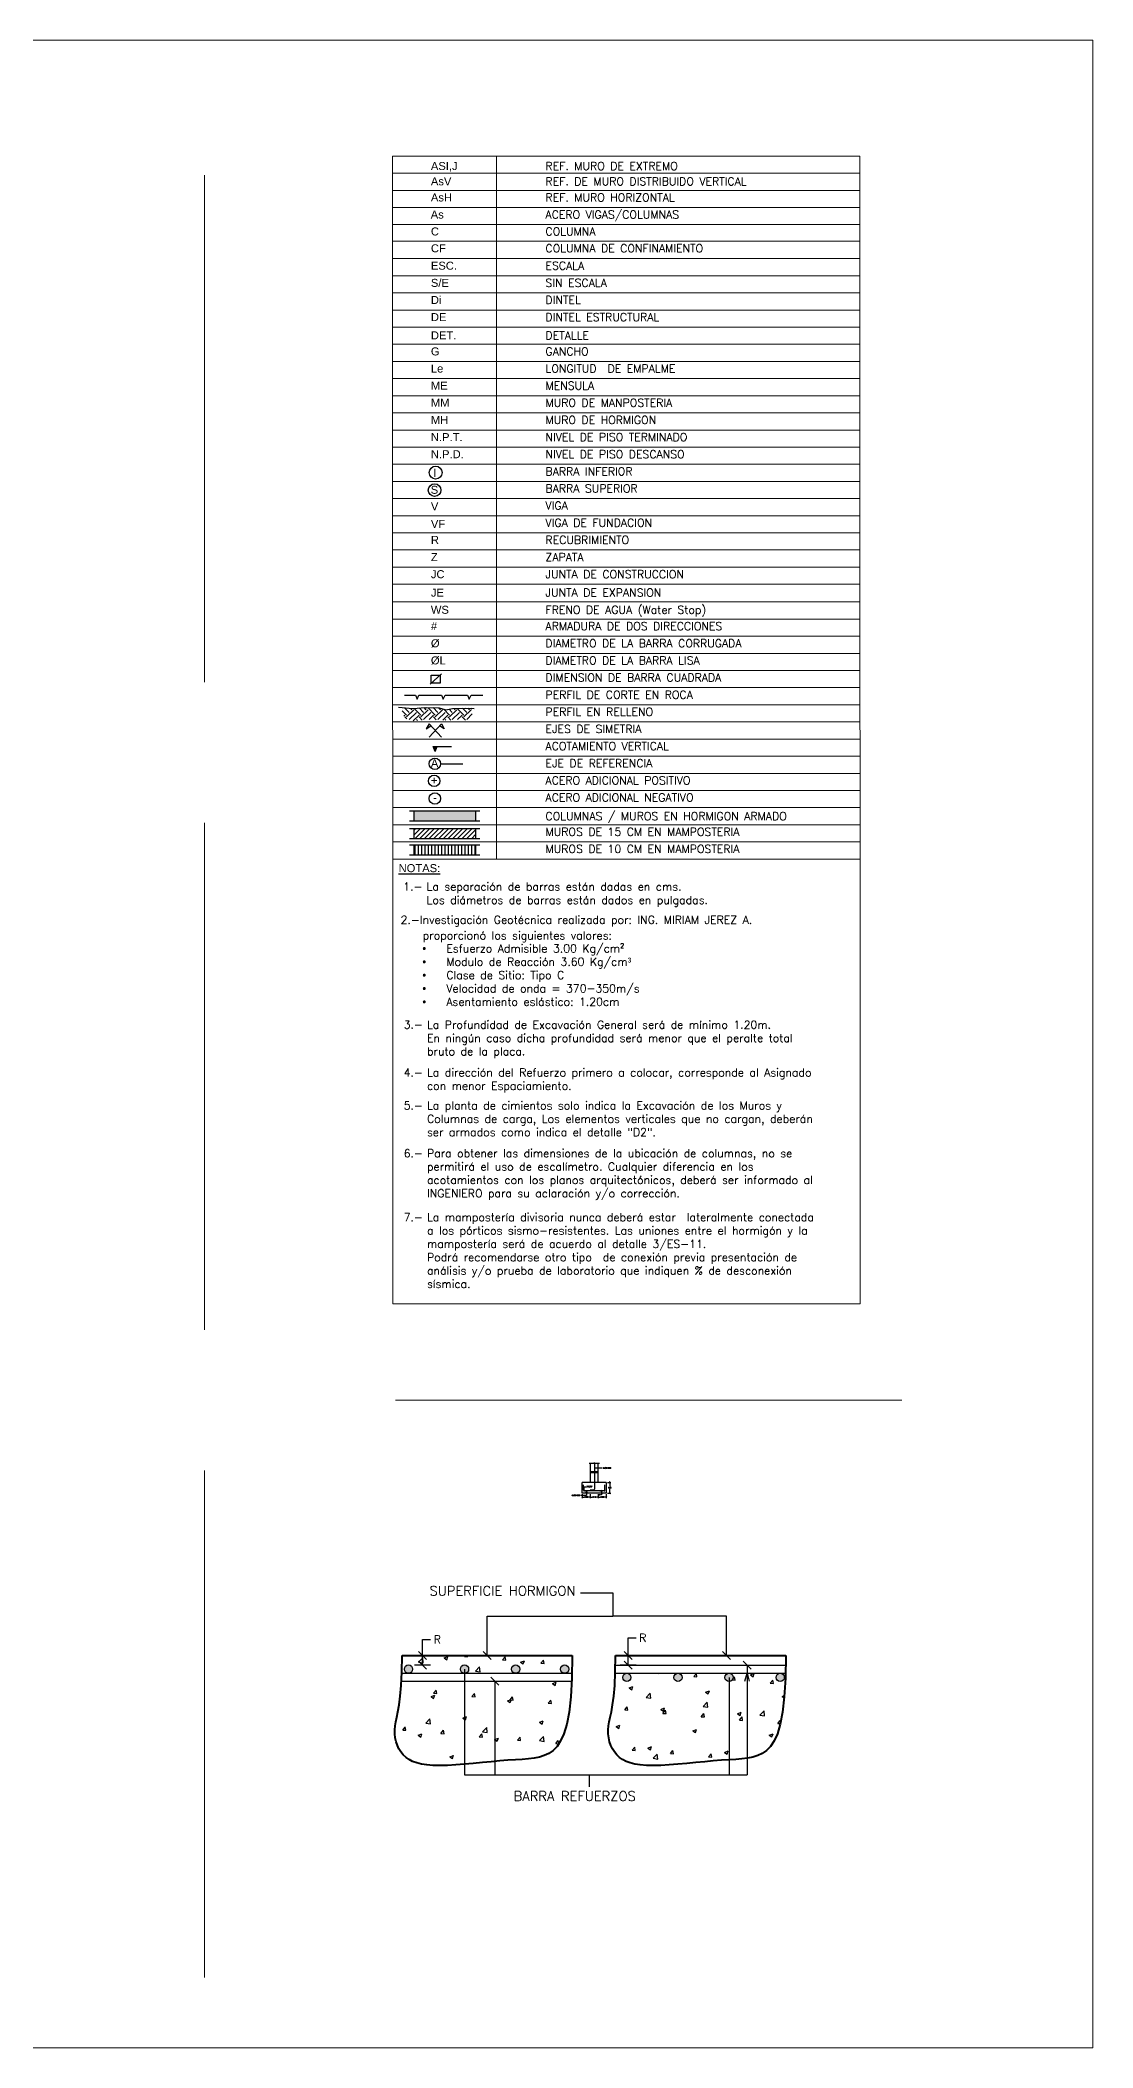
# Model space of a CAD drawing. Header units: millimetres. Extents: x -110 to 118, y 0 to 143.
# Drawn here: x -79.75 to -60, y 0 to 37.63 of the extents above; entities that cross this region are included whole.
import ezdxf

# ---------------------------------------------------------------- set-up
doc = ezdxf.new("R2010")
doc.units = ezdxf.units.MM
doc.header["$PDMODE"] = 3
doc.layers.get('0').update_dxf_attribs({"lineweight": 0})
for name, color, linetype in [('ACERO', 5, 'Continuous'), ('DETALLES', 7, 'Continuous'), ('DIMTEXTO', 4, 'Continuous'), ('HATCH', 8, 'Continuous'), ('SANITARIOS', 4, 'Continuous'), ('SECCION', 1, 'Continuous'), ('Texto', 4, 'Continuous'), ('textos', 7, 'Continuous')]:
    doc.layers.add(name, color=color, linetype=linetype)
doc.layers.add('DIM', color=7, linetype='Continuous', lineweight=15)
doc.styles.add('arial', font='arial.ttf')
doc.styles.add('ROMANC', font='romanc.shx')
doc.styles.add('SIMPLEX', font='SIMPLEX', dxfattribs={"height": 0.2})
doc.styles.add('SMPLEX', font='simplex.shx')
doc.dimstyles.new('DIM-10', dxfattribs={"dimscale": 0.1, "dimtxt": 0.2, "dimasz": 0.2, "dimexe": 0.2, "dimexo": 0.2, "dimgap": 0.1, "dimtad": 0, "dimtih": 1, "dimtoh": 1, "dimzin": 0, "dimdsep": 46, "dimtxsty": 'SMPLEX', "dimblk": 'OBLIQUE', "dimcen": 0.2, "dimclrd": 4, "dimclre": 4, "dimclrt": 4, "dimadec": 0, "dimazin": 0, "dimtfac": 1, "dimtmove": 0, "dimatfit": 3, "dimldrblk": 'OPEN30', "dimfxl": 1, "dimtolj": 1, "dimtzin": 0, "dimarcsym": 0})
doc.dimstyles.new('DIM-75', dxfattribs={"dimscale": 0.75, "dimtxt": 0.2, "dimasz": 0.2, "dimexe": 0.2, "dimexo": 0.2, "dimgap": 0.1, "dimtad": 0, "dimtih": 1, "dimtoh": 1, "dimzin": 0, "dimdsep": 46, "dimtxsty": 'SMPLEX', "dimblk1": 'OBLIQUE', "dimblk2": 'OBLIQUE', "dimsah": 1, "dimcen": 0.2, "dimclrd": 4, "dimclre": 4, "dimclrt": 4, "dimadec": 0, "dimazin": 0, "dimtfac": 1, "dimtmove": 0, "dimatfit": 3, "dimldrblk": 'OBLIQUE', "dimfxl": 0.2, "dimfxlon": 1, "dimtfill": 1, "dimtolj": 1, "dimtzin": 0, "dimarcsym": 0})

# ---------------------------------------------------------------- blocks, each defined once
blk = doc.blocks.new('_Oblique')
at = {"layer": 'SANITARIOS', "color": 0, "lineweight": -2}
blk.add_line((-0.5, -0.5), (0.5, 0.5), dxfattribs=at)
blk = doc.blocks.new('*D5')
at = {"layer": 'Defpoints', "color": 0, "transparency": 16777216}
for p in [(-68.719, 7.357), (-67.784, 7.357), (-67.784, 7.176)]:
    blk.add_point(p, dxfattribs=at)
at = {"layer": 'DIM', "color": 4, "lineweight": -2, "transparency": 16777216}
for p, q in [((-68.719, 7.357), (-68.719, 7.688)), ((-68.719, 7.688), (-68.569, 7.688)), ((-68.569, 7.357), (-68.869, 7.357)), ((-68.569, 7.176), (-68.869, 7.176)), ((-68.719, 7.176), (-68.719, 7.357))]:
    blk.add_line(p, q, dxfattribs=at)
at = {"layer": 'DIM', "color": 4, "lineweight": -2, "transparency": 16777216, "xscale": 0.15, "yscale": 0.15, "zscale": 0.15}
for p, rotation in [((-68.719, 7.357), 90), ((-68.719, 7.176), 270)]:
    blk.add_blockref('_Oblique', p, dxfattribs=dict(at, rotation=rotation))
at = {"layer": 'DIM', "color": 4, "transparency": 16777216, "insert": (-68.444, 7.688), "char_height": 0.15, "attachment_point": 5, "style": 'SMPLEX', "bg_fill": 3, "box_fill_scale": 1.1, "bg_fill_color": 256, "bg_fill_true_color": 13158600, "bg_fill_transparency": 0}
blk.add_mtext('\\A1;R', dxfattribs=at)
blk = doc.blocks.new('*D6')
at = {"layer": 'Defpoints', "color": 0, "transparency": 16777216}
for p in [(-72.574, 7.357), (-71.788, 7.357), (-71.788, 7.176)]:
    blk.add_point(p, dxfattribs=at)
at = {"layer": 'DIM', "color": 4, "lineweight": -2, "transparency": 16777216}
for p, q in [((-72.574, 7.357), (-72.574, 7.657)), ((-72.574, 7.657), (-72.424, 7.657)), ((-72.424, 7.357), (-72.724, 7.357)), ((-72.424, 7.176), (-72.724, 7.176)), ((-72.574, 7.176), (-72.574, 7.357))]:
    blk.add_line(p, q, dxfattribs=at)
at = {"layer": 'DIM', "color": 4, "lineweight": -2, "transparency": 16777216, "xscale": 0.15, "yscale": 0.15, "zscale": 0.15}
for p, rotation in [((-72.574, 7.357), 90), ((-72.574, 7.176), 270)]:
    blk.add_blockref('_Oblique', p, dxfattribs=dict(at, rotation=rotation))
at = {"layer": 'DIM', "color": 4, "transparency": 16777216, "insert": (-72.299, 7.657), "char_height": 0.15, "attachment_point": 5, "style": 'SMPLEX', "bg_fill": 3, "box_fill_scale": 1.1, "bg_fill_color": 256, "bg_fill_true_color": 13158600, "bg_fill_transparency": 0}
blk.add_mtext('\\A1;R', dxfattribs=at)
blk = doc.blocks.new('_Open30')
at = {"layer": 'DIMTEXTO', "color": 0, "lineweight": -2}
for p, q in [((-1, 0.27), (0, 0)), ((0, 0), (-1, -0.27)), ((0, 0), (-1, 0))]:
    blk.add_line(p, q, dxfattribs=at)
blk = doc.blocks.new('*D19')
at = {"layer": 'Defpoints', "color": 0, "transparency": 16777216}
for p in [(-69.128, 10.6), (-69.128, 10.4), (-69.062, 10.4)]:
    blk.add_point(p, dxfattribs=at)
at = {"layer": 'DIM', "color": 4, "lineweight": -2, "transparency": 16777216}
for p, q in [((-69.108, 10.6), (-69.042, 10.6)), ((-69.062, 10.6), (-69.062, 10.52)), ((-69.108, 10.4), (-69.042, 10.4)), ((-69.062, 10.4), (-69.062, 10.48))]:
    blk.add_line(p, q, dxfattribs=at)
at = {"layer": 'DIM', "color": 4, "lineweight": -2, "transparency": 16777216, "xscale": 0.02, "yscale": 0.02, "zscale": 0.02}
for p, rotation in [((-69.062, 10.6), 90), ((-69.062, 10.4), 270)]:
    blk.add_blockref('_Oblique', p, dxfattribs=dict(at, rotation=rotation))
at = {"layer": 'DIM', "color": 4, "transparency": 16777216, "insert": (-69.062, 10.5), "char_height": 0.02, "attachment_point": 5, "style": 'SMPLEX'}
blk.add_mtext('\\A1;0.25', dxfattribs=at)
blk = doc.blocks.new('*D20')
at = {"layer": 'Defpoints', "color": 0, "transparency": 16777216}
for p in [(-69.268, 10.438), (-69.246, 10.4), (-69.219, 10.4)]:
    blk.add_point(p, dxfattribs=at)
at = {"layer": 'DIM', "color": 4, "lineweight": -2, "transparency": 16777216}
for p, q in [((-69.248, 10.438), (-69.199, 10.438)), ((-69.219, 10.365), (-69.239, 10.365)), ((-69.226, 10.4), (-69.199, 10.4)), ((-69.219, 10.438), (-69.219, 10.4)), ((-69.219, 10.4), (-69.219, 10.365))]:
    blk.add_line(p, q, dxfattribs=at)
at = {"layer": 'DIM', "color": 4, "lineweight": -2, "transparency": 16777216, "xscale": 0.02, "yscale": 0.02, "zscale": 0.02}
for p, rotation in [((-69.219, 10.438), 90), ((-69.219, 10.4), 270)]:
    blk.add_blockref('_Oblique', p, dxfattribs=dict(at, rotation=rotation))
at = {"layer": 'DIM', "color": 4, "transparency": 16777216, "insert": (-69.256, 10.365), "char_height": 0.02, "attachment_point": 5, "style": 'SMPLEX'}
blk.add_mtext('\\A1;R', dxfattribs=at)
blk = doc.blocks.new('*D21')
at = {"layer": 'Defpoints', "color": 0, "transparency": 16777216}
for p in [(-69.279, 10.4), (-69.128, 10.4), (-69.128, 10.324)]:
    blk.add_point(p, dxfattribs=at)
at = {"layer": 'DIM', "color": 4, "lineweight": -2, "transparency": 16777216}
for p, q in [((-69.279, 10.38), (-69.279, 10.304)), ((-69.279, 10.324), (-69.244, 10.324)), ((-69.128, 10.324), (-69.163, 10.324)), ((-69.128, 10.38), (-69.128, 10.304))]:
    blk.add_line(p, q, dxfattribs=at)
at = {"layer": 'DIM', "color": 4, "lineweight": -2, "transparency": 16777216, "xscale": 0.02, "yscale": 0.02, "zscale": 0.02, "rotation": 180}
blk.add_blockref('_Oblique', (-69.279, 10.324), dxfattribs=at)
at = {"layer": 'DIM', "color": 4, "lineweight": -2, "transparency": 16777216, "xscale": 0.02, "yscale": 0.02, "zscale": 0.02}
blk.add_blockref('_Oblique', (-69.128, 10.324), dxfattribs=at)
at = {"layer": 'DIM', "color": 4, "transparency": 16777216, "insert": (-69.203, 10.324), "char_height": 0.02, "attachment_point": 5, "style": 'SMPLEX'}
blk.add_mtext('\\A1;0.20', dxfattribs=at)
blk = doc.blocks.new('*D22')
at = {"layer": 'Defpoints', "color": 0, "transparency": 16777216}
for p in [(-69.579, 10.4), (-69.429, 10.4), (-69.429, 10.324)]:
    blk.add_point(p, dxfattribs=at)
at = {"layer": 'DIM', "color": 4, "lineweight": -2, "transparency": 16777216}
for p, q in [((-69.579, 10.38), (-69.579, 10.304)), ((-69.579, 10.324), (-69.544, 10.324)), ((-69.429, 10.324), (-69.463, 10.324)), ((-69.429, 10.38), (-69.429, 10.304))]:
    blk.add_line(p, q, dxfattribs=at)
at = {"layer": 'DIM', "color": 4, "lineweight": -2, "transparency": 16777216, "xscale": 0.02, "yscale": 0.02, "zscale": 0.02, "rotation": 180}
blk.add_blockref('_Oblique', (-69.579, 10.324), dxfattribs=at)
at = {"layer": 'DIM', "color": 4, "lineweight": -2, "transparency": 16777216, "xscale": 0.02, "yscale": 0.02, "zscale": 0.02}
blk.add_blockref('_Oblique', (-69.429, 10.324), dxfattribs=at)
at = {"layer": 'DIM', "color": 4, "transparency": 16777216, "insert": (-69.504, 10.324), "char_height": 0.02, "attachment_point": 5, "style": 'SMPLEX'}
blk.add_mtext('\\A1;0.20', dxfattribs=at)
blk = doc.blocks.new('*D23')
at = {"layer": 'Defpoints', "color": 0, "transparency": 16777216}
for p in [(-69.429, 10.4), (-69.279, 10.4), (-69.279, 10.324)]:
    blk.add_point(p, dxfattribs=at)
at = {"layer": 'DIM', "color": 4, "lineweight": -2, "transparency": 16777216}
for p, q in [((-69.429, 10.38), (-69.429, 10.304)), ((-69.429, 10.324), (-69.392, 10.324)), ((-69.279, 10.324), (-69.315, 10.324)), ((-69.279, 10.38), (-69.279, 10.304))]:
    blk.add_line(p, q, dxfattribs=at)
at = {"layer": 'DIM', "color": 4, "lineweight": -2, "transparency": 16777216, "xscale": 0.02, "yscale": 0.02, "zscale": 0.02, "rotation": 180}
blk.add_blockref('_Oblique', (-69.429, 10.324), dxfattribs=at)
at = {"layer": 'DIM', "color": 4, "lineweight": -2, "transparency": 16777216, "xscale": 0.02, "yscale": 0.02, "zscale": 0.02}
blk.add_blockref('_Oblique', (-69.279, 10.324), dxfattribs=at)
at = {"layer": 'DIM', "color": 4, "transparency": 16777216, "insert": (-69.354, 10.324), "char_height": 0.02, "attachment_point": 5, "style": 'SMPLEX'}
blk.add_mtext('\\A1;0.15', dxfattribs=at)

msp = doc.modelspace()

# ---------------------------------------------------------------- hatches: boundary and pattern name
at = {"layer": 'ACERO'}
h = msp.add_hatch(color=256, dxfattribs=at)
h.paths.add_polyline_path([(-71.711, 7.099, 1), (-71.866, 7.099, 0.403629), (-71.791, 7.021), (-71.785, 7.021, 0.403629)])
h.paths.add_polyline_path([(-70.751, 7.099, 1), (-70.907, 7.099, 0.403629), (-70.832, 7.021), (-70.826, 7.021, 0.403629)])
h = msp.add_hatch(color=256, dxfattribs=at)
h.paths.add_polyline_path([(-67.781, 7.021), (-67.787, 7.021, 0.403629), (-67.862, 6.944, 1), (-67.706, 6.944, 0.403629)])
h.paths.add_polyline_path([(-66.747, 6.944, 0.403629), (-66.822, 7.021), (-66.828, 7.021, 0.403629), (-66.902, 6.944, 1)])
at = {"layer": 'textos'}
h = msp.add_hatch(dxfattribs=at)
h.set_pattern_fill('EARTH', color=1, scale=0.03, angle=45, style=0)
h.set_pattern_definition([(45, (-17.00771, -93.15357), (0, 0.26940768), [0.1905, -0.1905]), (45, (-17.05823, -93.10306), (0, 0.26940768), [0.1905, -0.1905]), (45, (-17.10874, -93.05254), (0, 0.26940768), [0.1905, -0.1905]), (135, (-17.10874, -93.01887), (-0.26940768, 0), [0.1905, -0.1905]), (135, (-17.05823, -92.96836), (-0.26940768, 0), [0.1905, -0.1905]), (135, (-17.00771, -92.91784), (-0.26940768, 0), [0.1905, -0.1905])])
h.paths.add_polyline_path([(-71.642, 25.071), (-71.643, 25.109), (-71.761, 25.114), (-72.012, 25.104), (-72.138, 25.08), (-72.263, 25.12), (-72.521, 25.126), (-72.759, 25.104), (-72.978, 25.127), (-72.912, 24.924), (-72.75, 24.872), (-72.514, 24.896), (-72.364, 24.902), (-72.269, 24.887), (-72.083, 24.887), (-71.881, 24.899), (-71.712, 24.881), (-71.642, 24.921)])
for points in [[(-72.338, 24.297), (-72.3, 24.391), (-72.378, 24.391)], [(-71.581, 22.998), (-71.581, 23.186), (-72.74, 23.186), (-72.74, 22.998)]]:
    msp.add_hatch(color=1, dxfattribs=at).paths.add_polyline_path(points)
h = msp.add_hatch(dxfattribs=at)
h.set_pattern_fill('ANSI31', color=1, scale=0.5, style=0)
h.set_pattern_definition([(45, (-1262.08897, -548.07636), (-0.0441941738, 0.0441941738), [])])
h.paths.add_polyline_path([(-71.581, 22.668), (-71.581, 22.856), (-72.74, 22.856), (-72.74, 22.668)])
h = msp.add_hatch(dxfattribs=at)
h.set_pattern_fill('ANSI31', color=1, scale=0.5, angle=45, style=0)
h.set_pattern_definition([(90, (-1262.08897, -548.07636), (-0.0625, 0), [])])
h.paths.add_polyline_path([(-71.581, 22.361), (-71.581, 22.549), (-72.74, 22.549), (-72.74, 22.361)])

# ---------------------------------------------------------------- linework, layer by layer
at = {"color": 1, "lineweight": 20}
for p, q in [((-71.189, 35.46), (-71.189, 22.284)), ((-73.138, 35.139), (-64.374, 35.139)), ((-73.138, 34.818), (-64.374, 34.818)), ((-73.138, 34.496), (-64.374, 34.496)), ((-73.138, 34.18), (-64.374, 34.18)), ((-73.138, 33.864), (-64.374, 33.864)), ((-73.138, 33.538), (-64.374, 33.538)), ((-73.138, 33.217), (-64.374, 33.217)), ((-73.138, 32.895), (-64.374, 32.895)), ((-73.138, 32.574), (-64.374, 32.574)), ((-73.138, 32.253), (-64.374, 32.253)), ((-73.138, 31.932), (-64.374, 31.932)), ((-73.138, 31.61), (-64.374, 31.61)), ((-73.138, 31.289), (-64.374, 31.289)), ((-73.138, 30.968), (-64.374, 30.968)), ((-73.138, 30.647), (-64.374, 30.647)), ((-73.138, 30.325), (-64.374, 30.325)), ((-73.138, 30.004), (-64.374, 30.004)), ((-73.138, 29.683), (-64.374, 29.683)), ((-73.138, 29.362), (-64.374, 29.362)), ((-73.138, 29.04), (-64.374, 29.04)), ((-73.138, 28.719), (-64.374, 28.719)), ((-73.138, 28.398), (-64.374, 28.398)), ((-73.138, 28.077), (-64.374, 28.077)), ((-73.138, 27.755), (-64.374, 27.755)), ((-73.138, 27.434), (-64.374, 27.434)), ((-73.138, 27.103), (-64.374, 27.103)), ((-73.138, 26.782), (-64.374, 26.782)), ((-73.138, 26.46), (-64.374, 26.46)), ((-73.138, 26.139), (-64.374, 26.139)), ((-73.138, 25.818), (-64.374, 25.818)), ((-73.138, 25.497), (-64.374, 25.497)), ((-73.138, 25.175), (-64.374, 25.175)), ((-73.138, 24.854), (-64.374, 24.854)), ((-73.138, 24.533), (-64.374, 24.533)), ((-73.138, 24.212), (-64.374, 24.212)), ((-73.138, 23.89), (-64.374, 23.89)), ((-73.138, 23.569), (-64.374, 23.569)), ((-73.138, 23.248), (-64.374, 23.248)), ((-73.138, 22.927), (-64.374, 22.927)), ((-73.138, 22.605), (-64.374, 22.605)), ((-64.374, 22.284), (-73.138, 22.284))]:
    msp.add_line(p, q, dxfattribs=at)
for p, q in [((-76.667, 25.597), (-76.667, 35.102)), ((-76.667, 22.962), (-76.667, 13.458)), ((-73.083, 12.14), (-63.583, 12.14)), ((-76.667, 1.318), (-76.667, 10.822))]:
    msp.add_line(p, q)
msp.add_lwpolyline([(-73.138, 35.46), (-64.374, 35.46), (-64.366, 13.948), (-73.13, 13.948)], close=True)
at = {"layer": 'ACERO'}
for p, q in [((-69.351, 10.95), (-69.351, 10.471)), ((-69.554, 10.453), (-69.554, 10.551)), ((-69.153, 10.453), (-69.153, 10.551)), ((-69.168, 10.438), (-69.539, 10.438)), ((-69.371, 10.451), (-69.431, 10.451)), ((-72.971, 6.871), (-69.777, 6.871))]:
    msp.add_line(p, q, dxfattribs=at)
for points, const_width in [([(-69.537, 10.446, -1), (-69.545, 10.446, -1)], 0.0078), ([(-69.359, 10.445, 1), (-69.351, 10.445, 1)], 0.0078), ([(-69.359, 10.443, 1), (-69.355, 10.443, 1)], 0.004), ([(-69.17, 10.446, 1), (-69.162, 10.446, 1)], 0.0078), ([(-69.17, 10.443, 1), (-69.166, 10.443, 1)], 0.004)]:
    msp.add_lwpolyline(points, format="xyb", close=True, dxfattribs=dict(at, const_width=const_width))
for centre in [(-71.788, 7.099), (-70.829, 7.099), (-69.909, 7.099), (-68.743, 6.944), (-67.784, 6.944), (-66.825, 6.944), (-65.866, 6.944)]:
    msp.add_circle(centre, 0.0776, dxfattribs=at)
for centre, radius, start, end in [((-69.539, 10.453), 0.015, 180, 270), ((-69.371, 10.471), 0.02, 270, 0), ((-69.168, 10.453), 0.015, 270, 0)]:
    msp.add_arc(centre, radius, start, end, dxfattribs=at)
at = {"layer": 'DETALLES'}
for p, q in [((-69.541, 10.446), (-69.541, 10.519)), ((-69.541, 10.519), (-69.513, 10.519)), ((-69.612, 8.529), (-69.003, 8.529)), ((-69.003, 8.529), (-69.003, 8.093)), ((-66.825, 6.944), (-66.825, 5.115)), ((-71.788, 5.115), (-66.488, 5.115)), ((-69.451, 5.115), (-69.451, 4.895))]:
    msp.add_line(p, q, dxfattribs=at)
at = {"layer": 'HATCH'}
for p, q in [((-72.561, 7.215), (-72.572, 7.31)), ((-72.173, 7.309), (-72.103, 7.336)), ((-72.173, 7.309), (-72.123, 7.276)), ((-72.123, 7.276), (-72.103, 7.337)), ((-71.79, 7.336), (-71.772, 7.357)), ((-71.79, 7.336), (-71.73, 7.331)), ((-71.73, 7.331), (-71.735, 7.357)), ((-71.073, 7.273), (-71.024, 7.33)), ((-71.073, 7.273), (-71.013, 7.268)), ((-71.013, 7.268), (-71.024, 7.331)), ((-70.736, 7.229), (-70.666, 7.256)), ((-70.736, 7.229), (-70.686, 7.196)), ((-70.686, 7.196), (-70.666, 7.257)), ((-70.355, 7.21), (-70.307, 7.268)), ((-70.355, 7.21), (-70.296, 7.205)), ((-70.296, 7.205), (-70.307, 7.268)), ((-71.583, 7.063), (-71.505, 7.144)), ((-71.583, 7.063), (-71.494, 7.049)), ((-71.494, 7.049), (-71.505, 7.144)), ((-70.139, 6.827), (-70.069, 6.854)), ((-70.139, 6.827), (-70.089, 6.793)), ((-70.089, 6.793), (-70.069, 6.854)), ((-68.193, 7.021), (-68.144, 7.017)), ((-68.144, 7.017), (-68.145, 7.021)), ((-67.486, 6.959), (-67.438, 7.017)), ((-67.486, 6.959), (-67.427, 6.954)), ((-67.427, 6.954), (-67.438, 7.017)), ((-66.764, 6.896), (-66.709, 6.891)), ((-66.752, 6.917), (-66.721, 6.954)), ((-66.709, 6.892), (-66.721, 6.954)), ((-66.425, 6.989), (-66.355, 7.016)), ((-66.425, 6.989), (-66.375, 6.956)), ((-66.375, 6.956), (-66.355, 7.016)), ((-66.052, 6.834), (-66.004, 6.891)), ((-66.052, 6.834), (-65.992, 6.829)), ((-65.992, 6.829), (-66.004, 6.891)), ((-72.416, 6.584), (-72.346, 6.611)), ((-72.416, 6.584), (-72.367, 6.551)), ((-72.368, 6.646), (-72.32, 6.704)), ((-72.368, 6.646), (-72.309, 6.641)), ((-72.367, 6.551), (-72.346, 6.611)), ((-72.309, 6.641), (-72.32, 6.704)), ((-71.651, 6.584), (-71.603, 6.641)), ((-71.651, 6.584), (-71.591, 6.578)), ((-71.591, 6.579), (-71.603, 6.641)), ((-70.979, 6.504), (-70.909, 6.531)), ((-70.979, 6.504), (-70.93, 6.471)), ((-70.934, 6.521), (-70.886, 6.578)), ((-70.934, 6.521), (-70.874, 6.516)), ((-70.93, 6.471), (-70.909, 6.531)), ((-70.874, 6.516), (-70.886, 6.579)), ((-70.217, 6.458), (-70.168, 6.516)), ((-70.217, 6.458), (-70.157, 6.453)), ((-70.157, 6.453), (-70.168, 6.516)), ((-68.702, 6.747), (-68.632, 6.774)), ((-68.702, 6.747), (-68.652, 6.713)), ((-68.652, 6.713), (-68.632, 6.774)), ((-68.381, 6.566), (-68.303, 6.647)), ((-68.381, 6.566), (-68.292, 6.552)), ((-68.292, 6.553), (-68.303, 6.648)), ((-67.314, 6.401), (-67.236, 6.482)), ((-67.314, 6.401), (-67.225, 6.387)), ((-67.265, 6.667), (-67.195, 6.693)), ((-67.265, 6.667), (-67.215, 6.633)), ((-67.225, 6.387), (-67.236, 6.482)), ((-67.215, 6.633), (-67.195, 6.694)), ((-65.828, 6.587), (-65.789, 6.602)), ((-65.828, 6.587), (-65.792, 6.562)), ((-72.517, 6.089), (-72.439, 6.17)), ((-72.517, 6.089), (-72.428, 6.075)), ((-72.428, 6.075), (-72.439, 6.17)), ((-71.82, 6.182), (-71.749, 6.209)), ((-71.82, 6.182), (-71.77, 6.148)), ((-71.77, 6.148), (-71.749, 6.209)), ((-70.382, 6.102), (-70.312, 6.129)), ((-70.382, 6.102), (-70.333, 6.068)), ((-70.333, 6.068), (-70.312, 6.129)), ((-68.945, 6.022), (-68.875, 6.048)), ((-68.945, 6.022), (-68.896, 5.988)), ((-68.896, 5.988), (-68.875, 6.049)), ((-68.782, 6.333), (-68.734, 6.39)), ((-68.782, 6.333), (-68.722, 6.327)), ((-68.722, 6.328), (-68.734, 6.39)), ((-68.105, 6.344), (-68.035, 6.371)), ((-68.105, 6.344), (-68.055, 6.311)), ((-68.065, 6.27), (-68.017, 6.327)), ((-68.065, 6.27), (-68.005, 6.265)), ((-68.055, 6.311), (-68.035, 6.371)), ((-68.005, 6.265), (-68.017, 6.328)), ((-67.348, 6.207), (-67.299, 6.265)), ((-67.348, 6.207), (-67.288, 6.202)), ((-67.288, 6.202), (-67.299, 6.265)), ((-66.668, 6.264), (-66.598, 6.291)), ((-66.668, 6.264), (-66.618, 6.23)), ((-66.63, 6.144), (-66.582, 6.202)), ((-66.63, 6.144), (-66.571, 6.139)), ((-66.618, 6.231), (-66.598, 6.291)), ((-66.571, 6.139), (-66.582, 6.202)), ((-66.247, 6.235), (-66.169, 6.316)), ((-66.247, 6.235), (-66.158, 6.221)), ((-66.158, 6.222), (-66.169, 6.317)), ((-65.913, 6.082), (-65.865, 6.139)), ((-65.913, 6.082), (-65.864, 6.077)), ((-65.859, 6.105), (-65.865, 6.139)), ((-72.947, 5.957), (-72.899, 6.014)), ((-72.947, 5.957), (-72.887, 5.952)), ((-72.887, 5.952), (-72.899, 6.015)), ((-72.66, 5.859), (-72.59, 5.886)), ((-72.66, 5.859), (-72.61, 5.826)), ((-72.61, 5.826), (-72.59, 5.886)), ((-72.23, 5.894), (-72.181, 5.952)), ((-72.23, 5.894), (-72.17, 5.889)), ((-72.17, 5.889), (-72.181, 5.952)), ((-71.512, 5.831), (-71.464, 5.889)), ((-71.512, 5.831), (-71.453, 5.826)), ((-71.453, 5.826), (-71.464, 5.889)), ((-71.45, 5.923), (-71.372, 6.004)), ((-71.45, 5.923), (-71.361, 5.909)), ((-71.361, 5.91), (-71.372, 6.005)), ((-71.223, 5.779), (-71.153, 5.806)), ((-71.223, 5.779), (-71.173, 5.746)), ((-71.173, 5.746), (-71.153, 5.806)), ((-70.795, 5.769), (-70.747, 5.826)), ((-70.795, 5.769), (-70.735, 5.763)), ((-70.735, 5.764), (-70.747, 5.826)), ((-70.383, 5.758), (-70.305, 5.839)), ((-70.383, 5.758), (-70.294, 5.744)), ((-70.294, 5.744), (-70.305, 5.839)), ((-70.078, 5.706), (-70.03, 5.763)), ((-70.078, 5.706), (-70.02, 5.701)), ((-70.018, 5.703), (-70.03, 5.764)), ((-68.348, 5.619), (-68.278, 5.646)), ((-68.299, 5.586), (-68.278, 5.646)), ((-67.508, 5.941), (-67.438, 5.968)), ((-67.508, 5.941), (-67.458, 5.908)), ((-67.458, 5.908), (-67.438, 5.969)), ((-66.071, 5.861), (-66.001, 5.888)), ((-66.071, 5.861), (-66.021, 5.828)), ((-66.021, 5.828), (-66.001, 5.888)), ((-72.063, 5.457), (-71.993, 5.483)), ((-72.063, 5.457), (-72.013, 5.423)), ((-72.013, 5.423), (-71.993, 5.484)), ((-68.643, 5.58), (-68.595, 5.638)), ((-68.643, 5.58), (-68.584, 5.575)), ((-68.584, 5.575), (-68.595, 5.638)), ((-68.348, 5.619), (-68.299, 5.585)), ((-68.248, 5.427), (-68.171, 5.508)), ((-68.248, 5.427), (-68.159, 5.413)), ((-68.159, 5.413), (-68.171, 5.508)), ((-67.926, 5.518), (-67.878, 5.575)), ((-67.926, 5.518), (-67.866, 5.512)), ((-67.866, 5.513), (-67.878, 5.575)), ((-67.209, 5.455), (-67.161, 5.512)), ((-67.209, 5.455), (-67.149, 5.45)), ((-67.149, 5.45), (-67.161, 5.513)), ((-66.911, 5.539), (-66.841, 5.566)), ((-66.911, 5.539), (-66.861, 5.505)), ((-66.861, 5.506), (-66.841, 5.566)), ((-66.458, 5.432), (-66.443, 5.45)), ((-66.441, 5.436), (-66.443, 5.45))]:
    msp.add_line(p, q, dxfattribs=at)
at = {"layer": 'SECCION', "color": 3, "lineweight": 30}
for p, q in [((-69.449, 10.959), (-69.359, 10.959)), ((-69.357, 10.969), (-69.359, 10.959)), ((-69.357, 10.969), (-69.351, 10.948)), ((-69.348, 10.959), (-69.351, 10.948)), ((-69.348, 10.959), (-69.259, 10.959))]:
    msp.add_line(p, q, dxfattribs=at)
at = {"layer": 'SECCION'}
for p, q in [((-69.429, 10.959), (-69.429, 10.6)), ((-69.279, 10.6), (-69.279, 10.959)), ((-69.579, 10.4), (-69.579, 10.6)), ((-69.429, 10.6), (-69.579, 10.6)), ((-69.279, 10.8), (-69.429, 10.8)), ((-69.279, 10.78), (-69.429, 10.78)), ((-69.279, 10.6), (-69.429, 10.6)), ((-69.128, 10.6), (-69.279, 10.6)), ((-69.128, 10.6), (-69.128, 10.4)), ((-69.128, 10.4), (-69.579, 10.4))]:
    msp.add_line(p, q, dxfattribs=at)
at = {"layer": 'textos', "color": 1}
for p, q in [((-72.433, 25.563), (-72.22, 25.754)), ((-72.454, 24.821), (-72.507, 24.727)), ((-72.507, 24.727), (-72.418, 24.781)), ((-72.454, 24.568), (-72.223, 24.821)), ((-72.223, 24.568), (-72.454, 24.821)), ((-72.17, 24.727), (-72.259, 24.781)), ((-72.223, 24.821), (-72.17, 24.727)), ((-72.378, 24.391), (-72.033, 24.391)), ((-72.338, 24.297), (-72.378, 24.391)), ((-72.338, 24.297), (-72.3, 24.391)), ((-72.237, 24.07), (-71.817, 24.07)), ((-72.821, 23.186), (-71.501, 23.186)), ((-72.821, 22.998), (-71.501, 22.998)), ((-72.74, 23.186), (-72.74, 22.998)), ((-71.581, 23.186), (-71.581, 22.998)), ((-72.821, 22.856), (-71.501, 22.856)), ((-72.821, 22.668), (-71.501, 22.668)), ((-72.74, 22.856), (-72.74, 22.668)), ((-71.581, 22.856), (-71.581, 22.668)), ((-72.821, 22.549), (-71.501, 22.549)), ((-72.821, 22.361), (-71.501, 22.361)), ((-72.74, 22.549), (-72.74, 22.361)), ((-71.581, 22.549), (-71.581, 22.361))]:
    msp.add_line(p, q, dxfattribs=at)
msp.add_lwpolyline([(-72.414, 25.73), (-72.248, 25.73), (-72.248, 25.582), (-72.414, 25.582)], close=True, dxfattribs=at)
for points in [[(-72.912, 25.354), (-72.71, 25.354), (-72.676, 25.278), (-72.643, 25.355), (-72.423, 25.355)], [(-72.423, 25.355), (-72.221, 25.355), (-72.187, 25.279), (-72.154, 25.355), (-71.934, 25.355)], [(-71.934, 25.355), (-71.732, 25.355), (-71.698, 25.279), (-71.665, 25.356), (-71.445, 25.356)], [(-73.029, 25.132), (-72.759, 25.104), (-72.521, 25.126), (-72.263, 25.12), (-72.138, 25.08), (-72.012, 25.104), (-71.761, 25.114), (-71.608, 25.107)]]:
    msp.add_lwpolyline(points, dxfattribs=at)
for centre, radius in [((-72.33, 29.528), 0.121), ((-72.35, 29.199), 0.118), ((-72.344, 24.07), 0.107), ((-72.357, 23.748), 0.107), ((-72.344, 23.419), 0.107)]:
    msp.add_circle(centre, radius, dxfattribs=at)

# ---------------------------------------------------------------- block references
at = {"layer": 'DETALLES', "xscale": 0.15, "yscale": 0.15, "zscale": 0.15, "rotation": 90}
msp.add_blockref('_Open30', (-66.488, 7.021), dxfattribs=at)

# ---------------------------------------------------------------- texts
at = {"layer": 'Texto', "color": 1, "style": 'SIMPLEX'}
for s, p in [('2.-Investigación Geotécnica realizada por: ING. MIRIAM JEREZ A.', (-72.987, 21.07)), ('proporcionó los siguientes valores:', (-72.572, 20.777))]:
    msp.add_text(s, height=0.15, dxfattribs=at).set_placement(p)
at = {"layer": 'textos', "color": 1}
for s, style, p in [('ASI,J', 'arial', (-72.419, 35.199)), ('AsV', 'arial', (-72.419, 34.912)), ('REF. MURO DE EXTREMO', 'SIMPLEX', (-70.269, 35.199)), ('REF. DE MURO DISTRIBUIDO VERTICAL', 'SIMPLEX', (-70.269, 34.912)), ('AsH', 'arial', (-72.419, 34.61)), ('REF. MURO HORIZONTAL', 'SIMPLEX', (-70.269, 34.61)), ('As', 'arial', (-72.422, 34.289)), ('ACERO VIGAS/COLUMNAS', 'SIMPLEX', (-70.269, 34.289)), ('C', 'arial', (-72.419, 33.973)), ('COLUMNA', 'SIMPLEX', (-70.269, 33.973)), ('CF', 'arial', (-72.419, 33.657)), ('COLUMNA DE CONFINAMIENTO', 'SIMPLEX', (-70.269, 33.657)), ('S/E', 'arial', (-72.419, 33.009)), ('ESC.', 'arial', (-72.419, 33.331)), ('SIN ESCALA', 'SIMPLEX', (-70.269, 33.009)), ('ESCALA', 'SIMPLEX', (-70.269, 33.331)), ('Di', 'arial', (-72.419, 32.688)), ('DINTEL', 'SIMPLEX', (-70.269, 32.688)), ('DE', 'arial', (-72.419, 32.367)), ('DINTEL ESTRUCTURAL', 'SIMPLEX', (-70.269, 32.367)), ('DET.', 'arial', (-72.419, 32.025)), ('DETALLE', 'SIMPLEX', (-70.269, 32.025)), ('G', 'arial', (-72.419, 31.724)), ('GANCHO   ', 'SIMPLEX', (-70.269, 31.724)), ('Le', 'arial', (-72.419, 31.403)), ('LONGITUD  DE EMPALME', 'SIMPLEX', (-70.269, 31.403)), ('ME', 'arial', (-72.419, 31.082)), ('MM', 'arial', (-72.419, 30.761)), ('MENSULA', 'SIMPLEX', (-70.269, 31.082)), ('MURO DE MANPOSTERIA', 'SIMPLEX', (-70.269, 30.761)), ('MH', 'arial', (-72.419, 30.439)), ('MURO DE HORMIGON', 'SIMPLEX', (-70.269, 30.439)), ('N.P.T.', 'arial', (-72.419, 30.118)), ('NIVEL DE PISO TERMINADO', 'SIMPLEX', (-70.269, 30.118)), ('N.P.D.', 'arial', (-72.419, 29.797)), ('NIVEL DE PISO DESCANSO', 'SIMPLEX', (-70.269, 29.797)), ('I', 'ROMANC', (-72.371, 29.451)), ('BARRA INFERIOR', 'SIMPLEX', (-70.269, 29.476)), ('S', 'arial', (-72.422, 29.13)), ('VIGA ', 'SIMPLEX', (-70.269, 28.833)), ('BARRA SUPERIOR', 'SIMPLEX', (-70.269, 29.154)), ('V', 'arial', (-72.419, 28.819)), ('VF', 'arial', (-72.419, 28.491)), ('VIGA DE FUNDACION ', 'SIMPLEX', (-70.269, 28.512)), ('R', 'arial', (-72.419, 28.191)), ('RECUBRIMIENTO', 'SIMPLEX', (-70.269, 28.191)), ('Z', 'arial', (-72.419, 27.869)), ('ZAPATA', 'SIMPLEX', (-70.269, 27.869)), ('JC', 'arial', (-72.419, 27.548)), ('JUNTA DE CONSTRUCCION', 'SIMPLEX', (-70.269, 27.548)), ('JE', 'arial', (-72.419, 27.202)), ('JUNTA DE EXPANSION', 'SIMPLEX', (-70.269, 27.202)), ('WS', 'arial', (-72.419, 26.881)), ('#', 'arial', (-72.419, 26.574)), ('ARMADURA DE DOS DIRECCIONES', 'SIMPLEX', (-70.269, 26.574)), ('FRENO DE AGUA (Water Stop)', 'SIMPLEX', (-70.269, 26.881)), ('%%C', 'arial', (-72.419, 26.253)), ('DIAMETRO DE LA BARRA CORRUGADA', 'SIMPLEX', (-70.269, 26.253)), ('%%CL', 'arial', (-72.419, 25.932)), ('DIAMETRO DE LA BARRA LISA', 'SIMPLEX', (-70.269, 25.932)), ('DIMENSION DE BARRA CUADRADA', 'SIMPLEX', (-70.269, 25.611)), ('PERFIL DE CORTE EN ROCA', 'SIMPLEX', (-70.269, 25.289)), ('PERFIL EN RELLENO', 'SIMPLEX', (-70.269, 24.968)), ('ACOTAMIENTO VERTICAL', 'SIMPLEX', (-70.269, 24.326)), ('EJES DE SIMETRIA', 'SIMPLEX', (-70.269, 24.647)), ('A', 'arial', (-72.419, 24.004)), ('EJE DE REFERENCIA', 'SIMPLEX', (-70.269, 24.004)), ('+', 'arial', (-72.419, 23.683)), ('ACERO ADICIONAL POSITIVO', 'SIMPLEX', (-70.269, 23.683)), ('-', 'arial', (-72.378, 23.362)), ('ACERO ADICIONAL NEGATIVO', 'SIMPLEX', (-70.269, 23.362)), ('COLUMNAS / MUROS EN HORMIGON ARMADO', 'SIMPLEX', (-70.269, 23.012)), ('MUROS DE 15 CM EN MAMPOSTERIA', 'SIMPLEX', (-70.269, 22.719)), ('MUROS DE 10 CM EN MAMPOSTERIA', 'SIMPLEX', (-70.269, 22.398)), ('%%UNOTAS:', 'arial', (-73.024, 22.038)), ('1.-', 'SIMPLEX', (-72.938, 21.691)), ('3.-', 'SIMPLEX', (-72.93, 19.104)), ('4.-', 'SIMPLEX', (-72.93, 18.208)), ('5.-', 'SIMPLEX', (-72.93, 17.589)), ('6.-', 'SIMPLEX', (-72.93, 16.693)), ('7.-', 'SIMPLEX', (-72.93, 15.494))]:
    msp.add_text(s, height=0.15, dxfattribs=dict(at, style=style)).set_placement(p)
at = {"layer": 'textos', "lineweight": -2, "style": 'SIMPLEX'}
msp.add_text('∅3/8"@80', height=0.022, dxfattribs=at).set_placement((-69.195, 10.858))
at = {"layer": 'textos', "style": 'SIMPLEX'}
msp.add_text('BARRA REFUERZOS', height=0.18, dxfattribs=at).set_placement((-70.866, 4.629))
at = {"layer": 'textos', "color": 1, "char_height": 0.15, "attachment_point": 1, "style": 'SIMPLEX'}
for s, insert, width in [('La separación de barras están dadas en cms.\\PLos diámetros de barras están dados en pulgadas.', (-72.5, 21.841), 7.92572), ('\\pi-0.45,l0.45,t0.45;{\\fSymbol|b0|i0|c2|p18;·^I}Esfuerzo Admisible 3.00 Kg/cm²\\P{\\fSymbol|b0|i0|c2|p18;·^I}Modulo de Reacción 3.60 Kg/cm{\\fBankGothic Lt BT|b0|i0|c0|p34;³}\\P{\\fSymbol|b0|i0|c2|p18;·^I}Clase de Sitio: Tipo C\\P{\\fSymbol|b0|i0|c2|p18;·^I}Velocidad de onda = 370-350m/s\\P{\\fSymbol|b0|i0|c2|p18;·^I}Asentamiento eslástico: 1.20cm', (-72.579, 20.684), 7.9257), ('La Profundidad de Excavación General será de mínimo 1.20m.\\PEn ningún caso dicha profundidad será menor que el peralte total bruto de la placa.', (-72.492, 19.254), 7.9257), ('La dirección del Refuerzo primero a colocar, corresponde al Asignado con menor Espaciamiento.', (-72.492, 18.358), 7.9257), ('La planta de cimientos solo indica la Excavación de los Muros y Columnas de carga, Los elementos verticales que no cargan, deberán ser armados como indica el detalle "D2".', (-72.492, 17.739), 7.9257), ('Para obtener las dimensiones de la ubicación de columnas, no se permitirá el uso de escalímetro. Cualquier diferencia en los acotamientos con los planos arquitectónicos, deberá ser informado al INGENIERO para su aclaración y/o corrección.', (-72.492, 16.843), 7.9257), ('La mampostería divisoria nunca deberá estar  lateralmente conectada a los pórticos sismo-resistentes. Las uniones entre el hormigón y la mampostería será de acuerdo al detalle 3/ES-11.\\PPodrá recomendarse otro tipo  de conexión previa presentación de análisis y/o prueba de laboratorio que indiquen % de desconexión sísmica.', (-72.492, 15.644), 7.9257)]:
    msp.add_mtext(s, dxfattribs=dict(at, insert=insert, width=width))
at = {"layer": 'textos', "attachment_point": 6, "style": 'SIMPLEX'}
for s, insert, char_height in [('%%C3/8"@20', (-69.621, 10.354), 0.022), ('3%%C3/8" ', (-69.39, 10.517), 0.022), ('\\A1;SUPERFICIE HORMIGON', (-69.707, 8.567), 0.18)]:
    msp.add_mtext(s, dxfattribs=dict(at, insert=insert, char_height=char_height))

# ---------------------------------------------------------------- dimensions: what is measured, and where the dimension line sits
at = {"layer": 'DIM'}
dim = msp.add_linear_dim(base=(-69.062, 10.4), p1=(-69.128, 10.6), p2=(-69.128, 10.4), angle=90, text='0.25', dimstyle='DIM-10', dxfattribs=at)
dim.commit()
dim.dimension.update_dxf_attribs({"geometry": '*D19', "text_midpoint": (-69.062, 10.5)})
for base, p1, p2, picture, middle in [((-69.429, 10.324), (-69.579, 10.4), (-69.429, 10.4), '*D22', (-69.504, 10.324)), ((-69.128, 10.324), (-69.279, 10.4), (-69.128, 10.4), '*D21', (-69.203, 10.324))]:
    dim = msp.add_linear_dim(base=base, p1=p1, p2=p2, text='0.20', dimstyle='DIM-10', dxfattribs=at)
    dim.commit()
    dim.dimension.update_dxf_attribs({"geometry": picture, "text_midpoint": middle, "dimtype": 160})
dim = msp.add_linear_dim(base=(-69.279, 10.324), p1=(-69.429, 10.4), p2=(-69.279, 10.4), dimstyle='DIM-10', dxfattribs=at)
dim.commit()
dim.dimension.update_dxf_attribs({"geometry": '*D23', "text_midpoint": (-69.354, 10.324), "dimtype": 160})
dim = msp.add_linear_dim(base=(-69.219, 10.4), p1=(-69.268, 10.438), p2=(-69.246, 10.4), angle=90, text='R', dimstyle='DIM-10', dxfattribs=at)
dim.commit()
dim.dimension.update_dxf_attribs({"geometry": '*D20', "text_midpoint": (-69.256, 10.365), "dimtype": 160})

# ---------------------------------------------------------------- leaders
at = {"layer": 'DETALLES'}
for points, dimstyle in [([(-69.351, 10.87), (-69.21, 10.87)], 'DIM-10'), ([(-69.502, 10.438), (-69.502, 10.356), (-69.606, 10.356)], 'DIM-10'), ([(-66.871, 7.357), (-66.871, 8.093), (-69.003, 8.093)], 'DIM-75'), ([(-66.488, 7.171), (-66.488, 5.115)], 'DIM-75'), ([(-71.218, 6.871), (-71.218, 5.115)], 'DIM-75')]:
    msp.add_leader(points, dimstyle=dimstyle, override={"dimgap": 0.1, "dimtad": 0}, dxfattribs=at)

# ---------------------------------------------------------------- next in the draw order: dimensions: what is measured, and where the dimension line sits
at = {"layer": 'DIM'}
for base, p1, p2, picture, middle in [((-72.574, 7.357), (-71.788, 7.176), (-71.788, 7.357), '*D6', (-72.299, 7.657)), ((-68.719, 7.357), (-67.784, 7.176), (-67.784, 7.357), '*D5', (-68.444, 7.688))]:
    dim = msp.add_linear_dim(base=base, p1=p1, p2=p2, angle=90, text='R', dimstyle='DIM-75', dxfattribs=at)
    dim.commit()
    dim.dimension.update_dxf_attribs({"geometry": picture, "text_midpoint": middle, "dimtype": 160})

# ---------------------------------------------------------------- next in the draw order: hatches: boundary and pattern name
at = {"layer": 'ACERO'}
h = msp.add_hatch(color=256, dxfattribs=at)
edge = h.paths.add_edge_path()
edge.add_arc((-72.839, 7.099), 0.0776, 0, 360)
edge = h.paths.add_edge_path()
edge.add_arc((-69.909, 7.099), 0.0776, 0, 360)
h = msp.add_hatch(color=256, dxfattribs=at)
edge = h.paths.add_edge_path()
edge.add_arc((-68.743, 6.944), 0.0776, 0, 360)
edge = h.paths.add_edge_path()
edge.add_arc((-65.866, 6.944), 0.0776, 0, 360)

# ---------------------------------------------------------------- next in the draw order: linework, layer by layer
at = {"color": 3, "lineweight": 40}
for p, q in [((-72.958, 7.357), (-69.766, 7.357)), ((-68.954, 7.357), (-65.762, 7.357))]:
    msp.add_line(p, q, dxfattribs=at)
msp.add_lwpolyline([(-60, 37.634), (-110, 37.634), (-110, 0), (-60, 0)], close=True)
for points in [[(-69.766, 7.357), (-69.773, 6.93), (-69.794, 6.578), (-69.827, 6.293), (-69.87, 6.065), (-69.924, 5.888), (-69.985, 5.752), (-70.053, 5.651), (-70.128, 5.576), (-70.207, 5.519), (-70.291, 5.477), (-70.382, 5.448), (-70.481, 5.428), (-70.588, 5.416), (-70.705, 5.407), (-70.833, 5.4), (-70.973, 5.391), (-71.125, 5.379), (-71.286, 5.364), (-71.453, 5.348), (-71.623, 5.332), (-71.791, 5.316), (-71.954, 5.304), (-72.109, 5.295), (-72.252, 5.291), (-72.381, 5.293), (-72.494, 5.302), (-72.595, 5.318), (-72.683, 5.34), (-72.761, 5.368), (-72.828, 5.403), (-72.886, 5.444), (-72.937, 5.492), (-72.981, 5.546), (-73.018, 5.606), (-73.048, 5.67), (-73.071, 5.739), (-73.087, 5.81), (-73.096, 5.884), (-73.097, 5.96), (-73.091, 6.036), (-73.078, 6.113), (-73.059, 6.199), (-73.037, 6.301), (-73.015, 6.429), (-72.993, 6.589), (-72.975, 6.792), (-72.963, 7.045), (-72.958, 7.357)], [(-65.762, 7.357), (-65.769, 6.93), (-65.79, 6.578), (-65.823, 6.293), (-65.866, 6.065), (-65.919, 5.888), (-65.981, 5.752), (-66.049, 5.651), (-66.123, 5.576), (-66.202, 5.519), (-66.287, 5.477), (-66.378, 5.448), (-66.477, 5.428), (-66.584, 5.416), (-66.701, 5.407), (-66.829, 5.4), (-66.969, 5.391), (-67.121, 5.379), (-67.282, 5.364), (-67.449, 5.348), (-67.619, 5.332), (-67.787, 5.316), (-67.95, 5.304), (-68.105, 5.295), (-68.248, 5.291), (-68.376, 5.293), (-68.49, 5.302), (-68.591, 5.318), (-68.679, 5.34), (-68.757, 5.368), (-68.824, 5.403), (-68.882, 5.444), (-68.933, 5.492), (-68.977, 5.546), (-69.014, 5.606), (-69.044, 5.67), (-69.067, 5.739), (-69.083, 5.81), (-69.092, 5.884), (-69.093, 5.96), (-69.087, 6.036), (-69.074, 6.113), (-69.055, 6.199), (-69.033, 6.301), (-69.011, 6.429), (-68.989, 6.589), (-68.971, 6.792), (-68.959, 7.045), (-68.954, 7.357)]]:
    msp.add_lwpolyline(points, dxfattribs=at)
at = {"layer": 'ACERO'}
for p, q in [((-68.957, 7.171), (-65.765, 7.171)), ((-72.964, 7.021), (-69.772, 7.021)), ((-68.96, 7.021), (-65.768, 7.021))]:
    msp.add_line(p, q, dxfattribs=at)
msp.add_circle((-72.839, 7.099), 0.0776, dxfattribs=at)
at = {"layer": 'DETALLES'}
msp.add_line((-71.788, 7.099), (-71.788, 5.115), dxfattribs=at)
at = {"layer": 'HATCH'}
for q in [(-72.572, 7.31), (-72.561, 7.215)]:
    msp.add_line((-72.65, 7.228), q, dxfattribs=at)

# ---------------------------------------------------------------- next in the draw order: leaders
at = {"layer": 'DETALLES'}
msp.add_leader([(-71.362, 7.357), (-71.362, 8.093), (-69.003, 8.093)], dimstyle='DIM-75', override={"dimgap": 0.1, "dimtad": 0}, dxfattribs=at)

doc.saveas('drawing.dxf')
